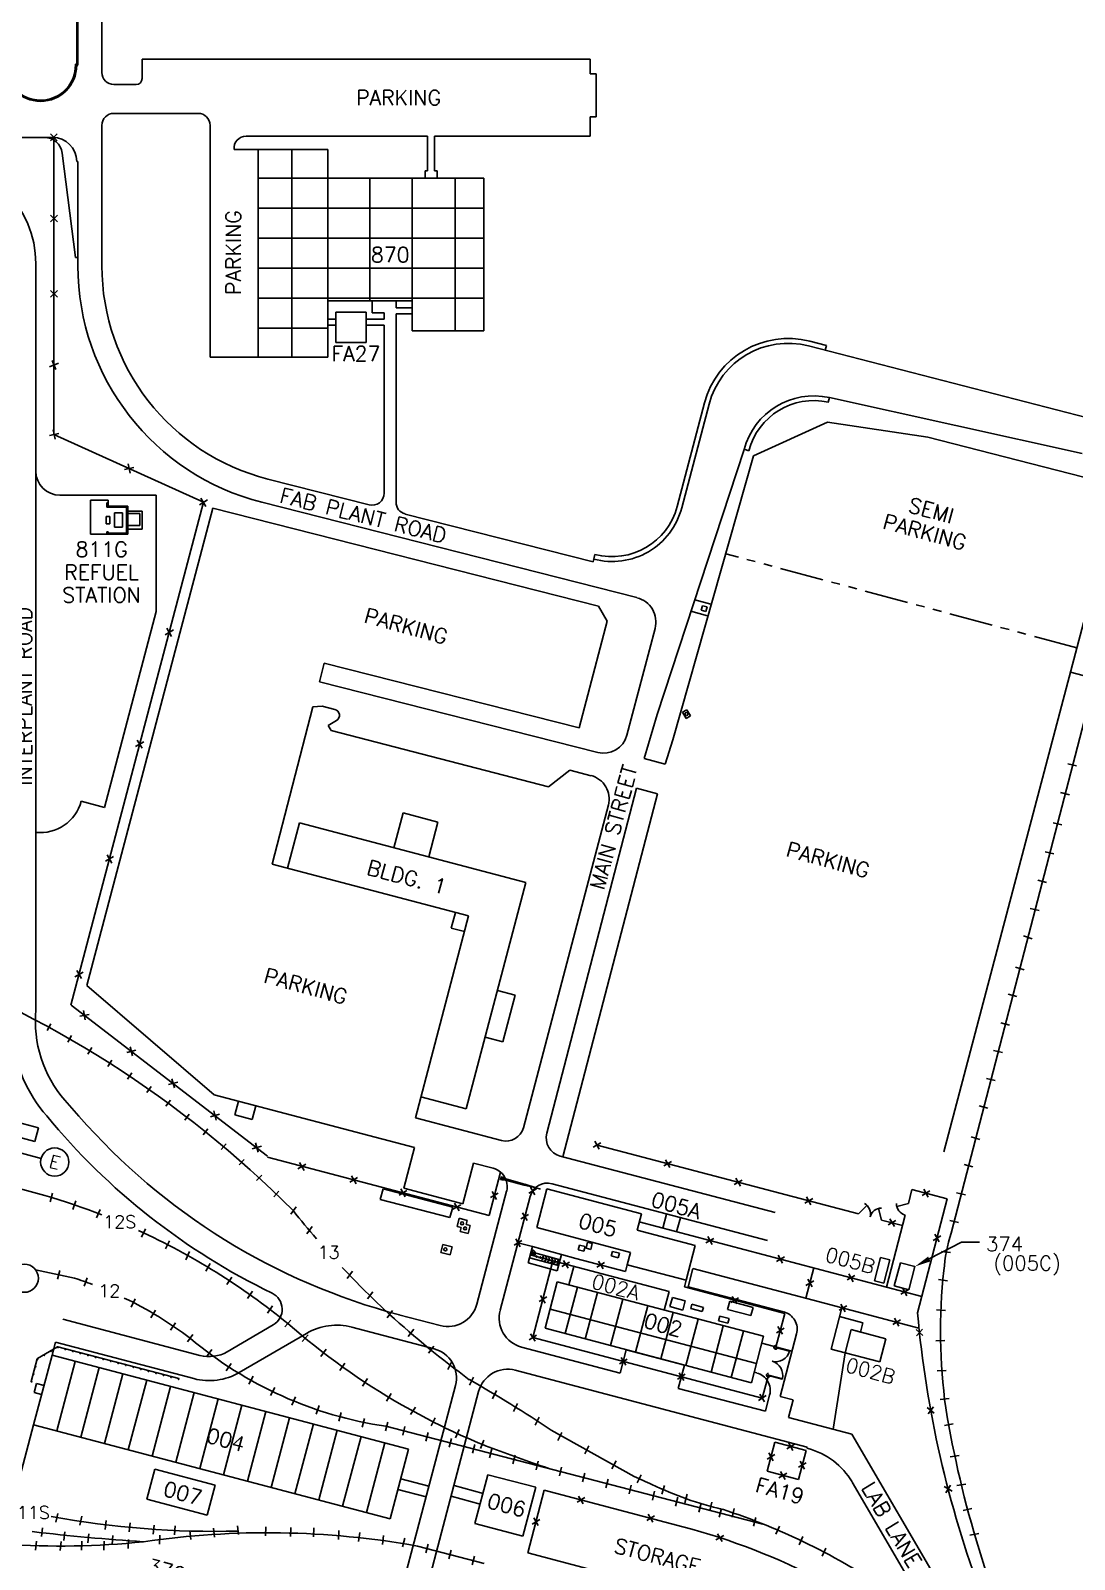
# Model space of a CAD drawing. Extents: x -16413 to 78405, y -232 to 83089.
# Drawn here: x 36236 to 46664, y 36918 to 52197 of the extents above; entities that cross this region are included whole.
import ezdxf
from ezdxf.enums import TextEntityAlignment as Align

# ---------------------------------------------------------------- set-up
doc = ezdxf.new("R2010")
doc.units = 0
doc.header["$LTSCALE"] = 350
doc.header["$MEASUREMENT"] = 0
for name, pattern in [('BACKGROUND$0$DASHED', [0.75, 0.5, -0.25]), ('CV34', [1, 1]), ('HIDDEN', [0.375, 0.25, -0.125]), ('PHANTOM', [2.5, 1.25, -0.25, 0.25, -0.25, 0.25, -0.25])]:
    doc.linetypes.add(name, pattern=pattern)
doc.layers.get('0').update_dxf_attribs({"color": 3, "linetype": 'CONTINUOUS'})
doc.layers.add('BACKGROUND', color=7, linetype='CONTINUOUS')
doc.layers.add('FENCE', color=7, linetype='CONTINUOUS')
doc.styles.add('SIMPLEX', font='SIMPLEX')

# ---------------------------------------------------------------- blocks, each defined once
blk = doc.blocks.new('RR', base_point=(-429.5, 670.3))
blk.add_line((-429.5, 674.1), (-429.5, 666.6))

msp = doc.modelspace()

# ---------------------------------------------------------------- linework, layer by layer
at = {"layer": 'BACKGROUND'}
for p, q in [((36948, 55870), (36948, 51778)), ((36696, 54586), (36696, 51862)), ((36708, 54598), (36708, 51850)), ((36684, 51862), (36696, 51862)), ((36696, 51850), (36708, 51850)), ((37350, 51718), (37350, 51910)), ((37350, 51910), (41826, 51910)), ((41826, 51766), (41826, 51910)), ((37068, 51658), (37290, 51658)), ((41886, 51766), (41826, 51766)), ((41886, 51766), (41886, 51334)), ((37068, 51370), (37908, 51370)), ((36948, 51250), (36948, 49846)), ((38028, 48934), (38028, 51250)), ((41886, 51334), (41826, 51334)), ((41826, 51142), (41826, 51334)), ((36502, 51096), (36434, 51164)), ((36434, 51096), (36502, 51164)), ((36468, 51130), (36456, 51130)), ((38388, 51142), (40200, 51142)), ((40200, 50794), (40200, 51142)), ((40272, 50794), (40272, 51142)), ((40272, 51142), (41826, 51142)), ((36684, 49930), (36551, 50972)), ((36696, 50890), (36708, 50890)), ((36708, 50890), (36708, 49846)), ((38269, 51010), (39206, 51010)), ((38508, 51010), (38508, 48934)), ((38846, 48934), (38846, 51010)), ((39206, 48934), (39206, 51010)), ((40176, 50794), (40200, 50794)), ((40176, 50794), (40176, 50722)), ((40272, 50794), (40296, 50794)), ((40296, 50794), (40296, 50722)), ((48204, 50861), (45432, 40180)), ((38508, 50722), (40764, 50722)), ((39626, 49497), (39626, 50722)), ((40046, 49196), (40046, 50722)), ((40478, 49197), (40478, 50722)), ((40764, 49196), (40764, 50722)), ((36504, 50286), (36436, 50354)), ((36436, 50286), (36504, 50354)), ((36288, 49870), (36288, 42411)), ((36684, 49930), (36708, 49930)), ((36436, 49532), (36504, 49600)), ((36504, 49532), (36436, 49600)), ((39204, 49496), (40046, 49496)), ((39588, 49382), (39286, 49382)), ((39286, 49080), (39286, 49382)), ((39588, 49080), (39588, 49382)), ((39647, 49496), (39647, 49376)), ((39647, 49376), (39767, 49376)), ((39767, 49376), (39767, 49312)), ((39887, 49427), (39887, 49496)), ((39887, 49427), (40046, 49427)), ((39887, 49367), (39887, 47483)), ((39887, 49367), (40046, 49367)), ((39286, 49312), (39204, 49312)), ((39286, 49252), (39204, 49252)), ((39767, 49312), (39588, 49312)), ((39767, 49252), (39588, 49252)), ((39767, 49252), (39767, 47574)), ((39286, 49080), (39588, 49080)), ((40046, 49196), (40764, 49196)), ((44007, 49046), (46793, 48327)), ((44019, 49093), (44186, 49050)), ((44174, 49003), (44186, 49050)), ((36488, 48810), (36452, 48899)), ((38508, 48934), (38028, 48934)), ((36426, 48837), (36515, 48873)), ((42695, 47440), (42968, 48476)), ((42741, 47428), (43014, 48464)), ((44216, 48530), (44205, 48483)), ((46741, 47971), (44216, 48530)), ((43459, 47947), (44196, 48284)), ((44196, 48284), (45199, 48135)), ((36425, 48151), (36519, 48171)), ((36481, 48114), (36462, 48208)), ((45199, 48135), (47112, 47641)), ((42495, 45362), (43364, 48011, -6)), ((43410, 47998, -6), (43365, 48013, -6)), ((37173, 47812), (37268, 47831)), ((37230, 47775), (37211, 47869)), ((43459, 47947), (42653, 45110)), ((38605, 47715), (39617, 47458)), ((36528, 47554), (37489, 47554)), ((37489, 47554), (37489, 46391)), ((37987, 47442), (37938, 47524)), ((45359, 40991), (47112, 47641)), ((38056, 47426), (36799, 42653)), ((37009, 47503), (36835, 47503)), ((36835, 47503), (36835, 47164)), ((37009, 47479), (36997, 47479)), ((36997, 47479), (36997, 47434)), ((37195, 47434), (36997, 47434)), ((37009, 47503), (37009, 47446)), ((37207, 47446), (37009, 47446)), ((37153, 47377), (37075, 47377)), ((37075, 47377), (37075, 47233)), ((37153, 47377), (37153, 47233)), ((37195, 47434), (37195, 47176)), ((37207, 47446), (37207, 47164)), ((37351, 47395), (37207, 47395)), ((37327, 47371), (37207, 47371)), ((37327, 47371), (37327, 47251)), ((37351, 47395), (37351, 47215)), ((37922, 47459), (38004, 47507)), ((38056, 47426), (41908, 46446)), ((38546, 47483), (42293, 46530)), ((39977, 47366), (41855, 46889)), ((36991, 47341), (36991, 47269)), ((37027, 47341), (36991, 47341)), ((37027, 47269), (36991, 47269)), ((37027, 47341), (37027, 47269)), ((37153, 47233), (37075, 47233)), ((37327, 47251), (37207, 47251)), ((37351, 47215), (37207, 47215)), ((37207, 47164), (36835, 47164)), ((37009, 47188), (36997, 47188)), ((36997, 47188), (36997, 47164)), ((37009, 47188), (37009, 47176)), ((37195, 47176), (37009, 47176)), ((41855, 46889), (41874, 46962)), ((43033, 46465), (42871, 46508)), ((42948, 46450), (42935, 46404)), ((42948, 46450), (42994, 46438)), ((41997, 46296), (41715, 45228)), ((41908, 46446), (41997, 46296)), ((42999, 46350), (42833, 46394)), ((42935, 46404), (42982, 46392)), ((42994, 46438), (42982, 46392)), ((37579, 46159), (37662, 46207)), ((37645, 46142), (37597, 46224)), ((42474, 46222), (42192, 45155)), ((39168, 45876), (39121, 45690)), ((39168, 45876), (41715, 45228)), ((39126, 45688), (39121, 45690)), ((39121, 45690), (41901, 44983)), ((50690, 44713), (46623, 45785)), ((38649, 43867), (39056, 45440)), ((39056, 45440), (39149, 45444)), ((39276, 45412), (39149, 45444)), ((42791, 45410), (42749, 45386)), ((42749, 45386), (42786, 45324)), ((42791, 45410), (42827, 45348)), ((39208, 45253), (39292, 45302)), ((39208, 45253), (39239, 45201)), ((42495, 45362), (42367, 44924)), ((42827, 45348), (42786, 45324)), ((37285, 45042), (37367, 45090)), ((37350, 45025), (37302, 45107)), ((39239, 45201), (41411, 44640)), ((42575, 44865), (42653, 45110)), ((42367, 44924), (42575, 44865)), ((41622, 44806), (41411, 44640, -6)), ((41622, 44806), (41836, 44751)), ((46598, 44869), (46686, 44849)), ((42288, 44627), (41393, 41179)), ((42288, 44627), (42497, 44568)), ((41554, 40942), (42497, 44568)), ((46526, 44584), (46613, 44561)), ((39865, 44031), (39957, 44378)), ((39957, 44378), (40305, 44287)), ((42008, 44458), (41159, 41233)), ((38921, 44280), (38802, 43827)), ((41184, 43683), (38921, 44280)), ((40213, 43939), (40305, 44287)), ((46451, 44281), (46539, 44260)), ((36983, 43896), (37065, 43944)), ((37048, 43878), (37000, 43961)), ((38655, 43866), (38649, 43867)), ((40612, 43350), (38649, 43867)), ((46371, 43990), (46459, 43971)), ((46299, 43708), (46386, 43684)), ((40588, 41421), (41184, 43683)), ((46222, 43423), (46310, 43402)), ((40080, 41331), (40612, 43350)), ((40479, 43385), (40437, 43228)), ((40437, 43228), (40571, 43193)), ((46154, 43150), (46240, 43122)), ((36678, 42740), (36761, 42788)), ((36744, 42723), (36696, 42805)), ((46075, 42837), (46161, 42811)), ((38070, 41563), (36799, 42653)), ((30089, 42574), (36342, 40926)), ((40900, 42604), (41077, 42557)), ((40954, 42091), (41077, 42557)), ((46001, 42566), (46088, 42543)), ((36726, 42348), (36820, 42365)), ((36782, 42310), (36765, 42404)), ((45929, 42281), (46016, 42258)), ((37255, 41950), (37230, 42042)), ((40777, 42138), (40954, 42091)), ((37197, 41983), (37288, 42009)), ((45856, 42006), (45944, 41985)), ((37673, 41630), (37647, 41721)), ((45785, 41724), (45873, 41703)), ((37614, 41663), (37706, 41688)), ((40070, 41036), (38070, 41563)), ((36578, 41508), (36717, 41348, 3)), ((38312, 41499), (38276, 41360)), ((38487, 41453), (38450, 41314)), ((40588, 41421), (40135, 41540)), ((45713, 41450), (45800, 41429)), ((36314, 41233), (35966, 41326)), ((38032, 41342), (38124, 41368)), ((38091, 41309), (38065, 41401)), ((38450, 41314), (38276, 41360)), ((40939, 41105), (40080, 41331)), ((36277, 41094), (35929, 41187)), ((36314, 41233), (36277, 41094)), ((45632, 41141), (45718, 41114)), ((38449, 41021), (38541, 41047)), ((38508, 40988), (38482, 41080)), ((39963, 40629), (40070, 41036)), ((41527, 40950), (43674, 40384)), ((41934, 41082), (41856, 41037)), ((41872, 41099), (41917, 41020)), ((38985, 40867), (38907, 40823)), ((38923, 40884), (38968, 40806)), ((40555, 40473), (40662, 40880)), ((40858, 40828), (40662, 40880)), ((42639, 40896), (42561, 40851)), ((42578, 40913), (42622, 40835)), ((45561, 40866), (45648, 40843)), ((39503, 40734), (39425, 40689)), ((39442, 40751), (39487, 40672)), ((40937, 40743), (40929, 40716)), ((40929, 40716), (40956, 40709)), ((40937, 40743), (40963, 40736)), ((40948, 40733), (40945, 40719)), ((41168, 40657), (40945, 40719)), ((41171, 40670), (40948, 40733)), ((40963, 40736), (40956, 40709)), ((41168, 40657), (41172, 40670)), ((41168, 40657), (41286, 40631)), ((41172, 40670), (41286, 40631)), ((41446, 40673), (43599, 40106)), ((43344, 40710), (43266, 40666)), ((43282, 40727), (43327, 40649)), ((36456, 40579), (36432, 40492)), ((36687, 40502), (36658, 40416)), ((39757, 40622), (39729, 40517)), ((40425, 40334), (39729, 40517)), ((40453, 40438), (39757, 40622)), ((39995, 40604), (39917, 40560)), ((39934, 40621), (39978, 40543)), ((40555, 40473), (39963, 40629)), ((40991, 40598), (40694, 39469)), ((40908, 40579), (40830, 40534)), ((40846, 40595), (40891, 40517)), ((41226, 40545), (40926, 39408)), ((41290, 40623), (41212, 40579)), ((41229, 40640), (41274, 40562)), ((41330, 40619), (41286, 40631)), ((41394, 40621), (41293, 40234)), ((41394, 40621), (42338, 40372)), ((44049, 40525), (43971, 40480)), ((43987, 40541), (44032, 40463)), ((45391, 40523), (45096, 39383)), ((45220, 40601), (45142, 40556)), ((45158, 40617), (45203, 40539)), ((45487, 40583), (45574, 40562)), ((36931, 40414), (36893, 40333)), ((38836, 40369), (38889, 40441)), ((40453, 40438), (40425, 40334)), ((40533, 40463), (40455, 40418)), ((40472, 40479), (40516, 40401)), ((41211, 40365), (41133, 40321)), ((41150, 40382), (41195, 40304)), ((42338, 40372), (42295, 40209)), ((42587, 40368), (42551, 40229)), ((44506, 40372), (44590, 40457)), ((44738, 40310), (44706, 40426)), ((37384, 40221), (37345, 40140)), ((38996, 40173), (39049, 40245)), ((40517, 40328), (40496, 40247)), ((40536, 40236), (40496, 40247)), ((40598, 40307), (40517, 40328)), ((40536, 40236), (40526, 40196)), ((40607, 40174), (40526, 40196)), ((40598, 40307), (40588, 40266)), ((40628, 40256), (40588, 40266)), ((40628, 40256), (40607, 40174)), ((41293, 40234), (42229, 39987)), ((42295, 40209), (42876, 40056)), ((42727, 40332), (42690, 40192)), ((44881, 40305), (44803, 40261)), ((44820, 40322), (44865, 40244)), ((45419, 40307), (45507, 40286)), ((37623, 40103), (37584, 40022)), ((40355, 40067), (40334, 39986)), ((40448, 40043), (40355, 40067)), ((40448, 40043), (40427, 39961)), ((41143, 40104), (41065, 40060)), ((41082, 40121), (41126, 40043)), ((41104, 40082), (41249, 40044)), ((41205, 39881), (41249, 40044)), ((41539, 39966), (41249, 40044)), ((41718, 40060), (41706, 40013)), ((41718, 40060), (41776, 40044)), ((41776, 40044), (41764, 39998)), ((41800, 40088), (41785, 40030)), ((41800, 40088), (41846, 40075)), ((41846, 40075), (41831, 40017)), ((42876, 40056), (42784, 39708)), ((43061, 40127), (42983, 40082)), ((43000, 40144), (43044, 40066)), ((45214, 39921), (45536, 40089)), ((45329, 40152), (45252, 40107)), ((45268, 40168), (45313, 40091)), ((45715, 40089), (45536, 40089)), ((37824, 39995), (37786, 39914)), ((40427, 39961), (40334, 39986)), ((41495, 39804), (41205, 39881)), ((41509, 39856), (41219, 39934)), ((41227, 39961), (42614, 39596)), ((41525, 39914), (41235, 39992)), ((41239, 39964), (41242, 39975)), ((41273, 39954), (41239, 39964)), ((41242, 39975), (41277, 39966)), ((41277, 39966), (41273, 39954)), ((41311, 39939), (41310, 39936)), ((41332, 39934), (41356, 39927)), ((41333, 39935), (41356, 39929)), ((41358, 39927), (41339, 39908)), ((41339, 39908), (41341, 39907)), ((41360, 39926), (41341, 39907)), ((41353, 39954), (41352, 39954)), ((41359, 39928), (41352, 39954)), ((41360, 39928), (41353, 39954)), ((41356, 39927), (41356, 39929)), ((41361, 39928), (41387, 39921)), ((41361, 39926), (41387, 39919)), ((41387, 39919), (41387, 39921)), ((41392, 39919), (41416, 39913)), ((41392, 39918), (41416, 39911)), ((41418, 39911), (41399, 39892)), ((41399, 39892), (41401, 39891)), ((41419, 39910), (41401, 39891)), ((41413, 39938), (41412, 39938)), ((41419, 39912), (41412, 39938)), ((41420, 39912), (41413, 39938)), ((41416, 39911), (41416, 39913)), ((41421, 39912), (41447, 39905)), ((41421, 39910), (41447, 39903)), ((41447, 39903), (41447, 39905)), ((41452, 39903), (41476, 39897)), ((41452, 39901), (41476, 39895)), ((41478, 39895), (41459, 39876)), ((41479, 39893), (41460, 39875)), ((41478, 39896), (41472, 39922)), ((41473, 39922), (41472, 39922)), ((41480, 39896), (41473, 39922)), ((41476, 39895), (41476, 39897)), ((41481, 39895), (41507, 39889)), ((41481, 39894), (41506, 39887)), ((41495, 39804), (41539, 39966)), ((41506, 39887), (41507, 39889)), ((41621, 39890), (41543, 39845)), ((41560, 39907), (41605, 39829)), ((41706, 40013), (41764, 39998)), ((41785, 40030), (41831, 40017)), ((42049, 39997), (42037, 39951)), ((42037, 39951), (42107, 39932)), ((42049, 39997), (42119, 39979)), ((42119, 39979), (42107, 39932)), ((42229, 39987), (42196, 39863)), ((43766, 39941), (43688, 39897)), ((43704, 39958), (43749, 39880)), ((44728, 39936), (44667, 39704)), ((44728, 39936), (44821, 39912)), ((44821, 39912), (44760, 39680)), ((44926, 39884), (44864, 39652)), ((44926, 39884), (45071, 39846)), ((45336, 39997), (45425, 39986)), ((36673, 39730), (36286, 39811)), ((36528, 39806), (36504, 39719)), ((36771, 39648), (36801, 39733)), ((38029, 39876), (37985, 39798)), ((38247, 39739), (38197, 39665)), ((39397, 39726), (39451, 39799)), ((41459, 39876), (41460, 39875)), ((41662, 39847), (41613, 39661)), ((42196, 39863), (42784, 39708)), ((42852, 39826), (42804, 39644)), ((44055, 39509), (42852, 39826)), ((44061, 39831), (43982, 39528)), ((44471, 39756), (44393, 39711)), ((44409, 39772), (44454, 39694)), ((45071, 39846), (45010, 39614)), ((38452, 39599), (38402, 39525)), ((39600, 39521), (39654, 39593)), ((41497, 39692), (41375, 39228)), ((41497, 39692), (43559, 39148)), ((41698, 39639), (41576, 39175)), ((41899, 39586), (41777, 39121)), ((42614, 39596), (42565, 39410)), ((43759, 39392), (42804, 39644)), ((44060, 39702), (43982, 39657)), ((43999, 39719), (44044, 39641)), ((44667, 39704), (44760, 39680)), ((44864, 39652), (45010, 39614)), ((45006, 39615), (44928, 39570)), ((44945, 39631), (44990, 39553)), ((45306, 39715), (45395, 39704)), ((37280, 39523), (37242, 39441)), ((38652, 39452), (38602, 39378)), ((42151, 39519), (42028, 39055)), ((42402, 39453), (42280, 38989)), ((42648, 39537), (42623, 39445)), ((42623, 39445), (42751, 39411)), ((42648, 39537), (42775, 39504)), ((42775, 39504), (42751, 39411)), ((42840, 39468), (42830, 39427)), ((42830, 39427), (42946, 39397)), ((42840, 39468), (42957, 39437)), ((42957, 39437), (42946, 39397)), ((43221, 39498), (43199, 39417)), ((43221, 39498), (43453, 39437)), ((43453, 39437), (43431, 39356)), ((44341, 39434), (44232, 39021)), ((44391, 39453), (44313, 39408)), ((44330, 39470), (44374, 39392)), ((36557, 39318), (37927, 38957)), ((37484, 39409), (37438, 39332)), ((37684, 39282), (37633, 39208)), ((38834, 39311), (38775, 39243)), ((39798, 39333), (39852, 39405)), ((39914, 39364), (40327, 39255)), ((41425, 39418), (43487, 38875)), ((42654, 39387), (42531, 38923)), ((42905, 39321), (42783, 38856)), ((43120, 39351), (43108, 39304)), ((43108, 39304), (43200, 39280)), ((43120, 39351), (43213, 39326)), ((43199, 39417), (43431, 39356)), ((43213, 39326), (43200, 39280)), ((44318, 39345), (44550, 39284)), ((44550, 39284), (44526, 39191)), ((44927, 39312), (44848, 39267)), ((44865, 39329), (44910, 39251)), ((45287, 39413), (45376, 39407)), ((37858, 39165), (37804, 39093)), ((38200, 38994), (38660, 39262)), ((38321, 38787), (38991, 39177)), ((39008, 39163), (38948, 39095)), ((39446, 39239), (40266, 39023)), ((40009, 39147), (40063, 39219)), ((41375, 39228), (43436, 38684)), ((43156, 39254), (43034, 38790)), ((43358, 39201), (43235, 38737)), ((43559, 39148), (43436, 38684)), ((43888, 39172), (43723, 38547)), ((44433, 39216), (44372, 38984)), ((44433, 39216), (44372, 38984)), ((44433, 39216), (44781, 39124)), ((44433, 39216), (44526, 39191)), ((44781, 39124), (44720, 38892)), ((45082, 39217), (45149, 39156)), ((45146, 39220), (45086, 39153)), ((36304, 38925), (36506, 39043)), ((36484, 39089), (36450, 38960)), ((36484, 39089), (37866, 38725)), ((36507, 39044), (37716, 38725)), ((37993, 38943), (38046, 39016)), ((39187, 39020), (39134, 38947)), ((40210, 38978), (40264, 39051)), ((41140, 39041), (42126, 38781)), ((42187, 39013), (42126, 38781)), ((42187, 39013), (42767, 38861)), ((43540, 39079), (43842, 38999)), ((44232, 39021), (44372, 38984)), ((44252, 38221), (44372, 38984)), ((44372, 38984), (44720, 38892)), ((45280, 39103), (45370, 39107)), ((36302, 38922), (36242, 38696)), ((36266, 38263), (36450, 38960)), ((36450, 38960), (40012, 38021)), ((36499, 38202), (36682, 38898)), ((36736, 38140), (36920, 38836)), ((38188, 38803), (38241, 38876)), ((39326, 38805), (39375, 38880)), ((40444, 38898), (40404, 38818)), ((41078, 38809), (43993, 38041)), ((42767, 38861), (42706, 38628)), ((36295, 38678), (36271, 38585)), ((36370, 38658), (36295, 38678)), ((36974, 38077), (37158, 38773)), ((37212, 38014), (37396, 38710)), ((38417, 38671), (38459, 38750)), ((39551, 38650), (39601, 38725)), ((40480, 38657), (39700, 35697)), ((40660, 38740), (40620, 38659)), ((43464, 38789), (43491, 38782)), ((45293, 38803), (45383, 38808)), ((36346, 38565), (36271, 38585)), ((37450, 37951), (37633, 38648)), ((37688, 37889), (37871, 38585)), ((37926, 37826), (38109, 38522)), ((38633, 38556), (38675, 38635)), ((38846, 38461), (38882, 38543)), ((40712, 38596), (39519, 34070)), ((39790, 38500), (39839, 38575)), ((40891, 38605), (40851, 38524)), ((42706, 38628), (43576, 38399)), ((43619, 38562), (43576, 38399)), ((43723, 38547), (43854, 38512)), ((43854, 38512), (43808, 38338)), ((45324, 38515), (45413, 38528)), ((38164, 37763), (38347, 38460)), ((38402, 37701), (38585, 38397)), ((39119, 38455), (39088, 38370)), ((39339, 38388), (39316, 38301)), ((39947, 38460), (40238, 38302)), ((40031, 38366), (40080, 38441)), ((41099, 38478), (41059, 38397)), ((45192, 38436), (45264, 38381)), ((45255, 38444), (45201, 38373)), ((36266, 38263), (36006, 37274)), ((36266, 38263), (39829, 37325)), ((38639, 37638), (38823, 38334)), ((38877, 37575), (39061, 38272)), ((39115, 37513), (39299, 38209)), ((39571, 38328), (39548, 38241)), ((39805, 38291), (39782, 38204)), ((42462, 37555), (39786, 38249)), ((39976, 38247), (39953, 38160)), ((40277, 38333), (40238, 38252)), ((40480, 38135), (40517, 38217)), ((41316, 38340), (41275, 38259)), ((41437, 38210), (42267, 37748)), ((43808, 38338), (44441, 38171)), ((45365, 38256), (45453, 38275)), ((39353, 37450), (39537, 38146)), ((39591, 37387), (39774, 38084)), ((40208, 38186), (40185, 38099)), ((40440, 38126), (40418, 38039)), ((40673, 38066), (40650, 37979)), ((40763, 38111), (40729, 38028)), ((41542, 38187), (41502, 38106)), ((41813, 38054), (41773, 37973)), ((43867, 38069), (43789, 38024)), ((43806, 38086), (43850, 38008)), ((45556, 36258), (44441, 38171)), ((39829, 37325), (40012, 38021)), ((40843, 38022), (40821, 37934)), ((41076, 37961), (41053, 37874)), ((41308, 37901), (41286, 37814)), ((42084, 37904), (42044, 37823)), ((43672, 37966), (43593, 37921)), ((43610, 37983), (43655, 37905)), ((43924, 37900), (43968, 37822)), ((43993, 38041), (43990, 38030)), ((43990, 38030), (44004, 38026)), ((45424, 37943), (45513, 37956)), ((37476, 37821), (37396, 37519)), ((37476, 37821), (38079, 37662)), ((40803, 37765), (40675, 37278)), ((40803, 37765), (41283, 37639)), ((41540, 37841), (41518, 37754)), ((41773, 37780), (41750, 37693)), ((42334, 37763), (42294, 37683)), ((43790, 37780), (43712, 37735)), ((43729, 37797), (43773, 37718)), ((43985, 37884), (43907, 37839)), ((37999, 37360), (38079, 37662)), ((39906, 37618), (40187, 37544)), ((39934, 37725), (40215, 37651)), ((40467, 37656), (40756, 37577)), ((41283, 37639), (41154, 37151)), ((42005, 37720), (41982, 37633)), ((42237, 37660), (42215, 37573)), ((42470, 37600), (42447, 37512)), ((42569, 37656), (42543, 37570)), ((45060, 36633), (44442, 37692)), ((45364, 37647), (45441, 37600)), ((45426, 37662), (45380, 37585)), ((45489, 37658), (45578, 37671)), ((37396, 37519), (37999, 37360)), ((40438, 37549), (40727, 37470)), ((41773, 37536), (41695, 37491)), ((41711, 37552), (41756, 37475)), ((42462, 37555), (43551, 37272)), ((42702, 37539), (42679, 37452)), ((42795, 37570), (42773, 37483)), ((42934, 37479), (42912, 37392)), ((43043, 37492), (43020, 37405)), ((36508, 37378), (36488, 37290)), ((36747, 37350), (36728, 37262)), ((36991, 37308), (36982, 37218)), ((37230, 37284), (37221, 37195)), ((41323, 37317), (41246, 37272)), ((41262, 37334), (41307, 37256)), ((42469, 37353), (42391, 37307)), ((42407, 37369), (42453, 37291)), ((43138, 37426), (43115, 37339)), ((43265, 37427), (43243, 37340)), ((43481, 37337), (43459, 37250)), ((45552, 37408), (45640, 37427)), ((36356, 37235), (36343, 37146)), ((36577, 37195), (36569, 37106)), ((36816, 37174), (36808, 37085)), ((37058, 37157), (37050, 37067)), ((37469, 37261), (37460, 37171)), ((37528, 37162), (37523, 37072)), ((37679, 37253), (37673, 37163)), ((37825, 37207), (37835, 37118)), ((38064, 37231), (38073, 37142)), ((38303, 37255), (38312, 37166)), ((38586, 37243), (38582, 37154)), ((38835, 37239), (38832, 37149)), ((39066, 37235), (39062, 37145)), ((39315, 37208), (39312, 37118)), ((39524, 37186), (39513, 37096)), ((39762, 37157), (39751, 37068)), ((39973, 37132), (39951, 37044)), ((40675, 37278), (41154, 37151)), ((43161, 37159), (43083, 37113)), ((43099, 37175), (43145, 37097)), ((43719, 37252), (43680, 37170)), ((43951, 37147), (43913, 37065)), ((45620, 37160), (45708, 37179)), ((36296, 37100), (36285, 37011)), ((36540, 37097), (36530, 37008)), ((36747, 37100), (36744, 37010)), ((36972, 37100), (36969, 37010)), ((37213, 37116), (37210, 37026)), ((40767, 36879), (40100, 37052)), ((40206, 37071), (40183, 36984)), ((40438, 37011), (40415, 36924)), ((44181, 37032), (44142, 36951)), ((40670, 36951), (40648, 36864))]:
    msp.add_line(p, q, dxfattribs=at)
at = {"layer": 'BACKGROUND', "linetype": 'CV34'}
for p, q in [((36468, 51130), (30005, 51130)), ((36468, 48160), (36468, 51130)), ((37963, 47483), (36468, 48160)), ((36639, 42459), (37963, 47483)), ((36973, 44434), (37489, 46391)), ((36973, 44434), (36741, 44495)), ((36642, 42458), (38604, 40950)), ((41895, 41060), (44506, 40372)), ((40816, 40355), (38601, 40939)), ((40816, 40355), (40930, 40790)), ((45041, 40615), (45005, 40476)), ((45391, 40523), (45041, 40615)), ((44974, 40360), (44785, 39640)), ((45005, 40476), (44889, 40444)), ((42317, 40291), (45139, 39547)), ((44738, 40310), (44947, 40255)), ((44055, 39509), (45111, 39231)), ((43671, 38089), (43594, 37799)), ((43671, 38089), (43984, 38006)), ((43984, 38006), (43908, 37716)), ((43594, 37799), (43908, 37716)), ((41368, 37610), (41203, 36983)), ((42753, 37245), (41368, 37610)), ((41203, 36983), (44026, 36239))]:
    msp.add_line(p, q, dxfattribs=at)
at = {"layer": 'BACKGROUND', "linetype": 'Continuous'}
for p, q in [((38508, 50422), (40764, 50422)), ((38508, 50122), (40764, 50122)), ((38508, 49822), (40764, 49822)), ((38508, 49522), (40764, 49522)), ((38508, 49222), (39204, 49222)), ((38508, 48934), (39206, 48934)), ((41291, 39952), (41288, 39940)), ((41288, 39940), (41291, 39939)), ((41291, 39952), (41294, 39951)), ((41291, 39946), (41328, 39937)), ((41292, 39944), (41291, 39939)), ((41291, 39944), (41327, 39935)), ((41294, 39951), (41293, 39946)), ((41310, 39936), (41323, 39933)), ((41323, 39933), (41324, 39936)), ((41326, 39935), (41325, 39930)), ((41328, 39929), (41325, 39930)), ((41328, 39942), (41326, 39937)), ((41331, 39941), (41328, 39942)), ((41331, 39941), (41328, 39929)), ((41328, 39929), (41331, 39941)), ((41328, 39929), (41331, 39929)), ((41331, 39941), (41334, 39940)), ((41331, 39929), (41334, 39940)), ((41366, 39899), (41366, 39897)), ((41379, 39948), (41380, 39950)), ((41388, 39913), (41391, 39925)), ((41388, 39916), (41390, 39923)), ((41388, 39913), (41391, 39913)), ((41391, 39925), (41394, 39924)), ((41391, 39913), (41394, 39924)), ((41426, 39883), (41426, 39881)), ((41439, 39932), (41440, 39933)), ((41448, 39897), (41451, 39909)), ((41448, 39900), (41450, 39907)), ((41448, 39897), (41451, 39897)), ((41451, 39909), (41454, 39908)), ((41451, 39897), (41454, 39908)), ((41499, 39916), (41500, 39917)), ((41486, 39867), (41486, 39865))]:
    msp.add_line(p, q, dxfattribs=at)
at = {"layer": 'BACKGROUND', "linetype": 'PHANTOM'}
msp.add_line((46687, 46029), (43181, 46969), dxfattribs=at)
at = {"layer": 'BACKGROUND', "linetype": 'BACKGROUND$0$DASHED'}
msp.add_line((41242, 39975), (41251, 40010), dxfattribs=at)
at = {"layer": 'BACKGROUND'}
for centre, radius in [((42788, 45367), 15), ((36477, 40890), 141), ((40547, 40277), 15), ((40577, 40226), 15), ((40379, 40017), 15), ((41288, 39946), 1.5), ((41360, 39927), 1.5), ((41420, 39911), 1.5), ((41480, 39895), 1.5), ((36172, 39729), 141), ((36373, 38960), 4.5), ((36441, 39000), 4.5), ((36508, 39039), 4.5), ((36584, 39019), 4.5), ((36659, 38999), 4.5), ((36734, 38979), 4.5), ((36810, 38959), 4.5), ((36286, 38846), 4.5), ((36306, 38921), 4.5), ((36885, 38939), 4.5), ((36961, 38920), 4.5), ((37036, 38900), 4.5), ((37111, 38880), 4.5), ((37187, 38860), 4.5), ((37262, 38840), 4.5), ((37338, 38820), 4.5), ((36246, 38695), 4.5), ((36266, 38770), 4.5), ((37413, 38800), 4.5), ((37489, 38780), 4.5), ((37564, 38761), 4.5), ((37639, 38741), 4.5), ((37715, 38721), 4.5)]:
    msp.add_circle(centre, radius, dxfattribs=at)
at = {"layer": 'BACKGROUND', "linetype": 'Continuous'}
for centre in [(41291, 39945), (41328, 39936)]:
    msp.add_circle(centre, 1, dxfattribs=at)
at = {"layer": 'BACKGROUND'}
for centre, radius, start, end in [((36336, 51850), 360, 180, 0), ((36336, 51850), 348, 180, 1.9761), ((37068, 51778), 120, 180, 270), ((37290, 51718), 60, 270, 0), ((37068, 51250), 120, 90, 180), ((37908, 51250), 120, 0, 90), ((36372, 50950), 180, 7.2928, 90), ((36456, 50890), 240, 0, 90), ((38388, 51022), 120, 90, 185.7392), ((35268, 49870), 1020, 0, 90), ((39146, 49846), 2438, 180, 255.735), ((39146, 49846), 2198, 180, 255.735), ((43803, 48256), 864, 75.5149, 165.2417), ((43803, 48256), 816, 75.5149, 165.2417), ((44060, 47827), 720, 77.5149, 165.2423), ((44060, 47827), 672, 77.5149, 165.2423), ((36528, 47794), 240, 180, 270), ((39647, 47574), 120, 255.7351, 0), ((40007, 47483), 120, 180, 255.7351), ((42045, 47611), 720, 255.218, 345.2372), ((42045, 47612), 672, 255.2417, 345.2417), ((42232, 46287), 250, 345.2375, 75.7306), ((39261, 45354), 60, 300.4665, 75.7323), ((41960, 45215), 240, 255.7304, 345.3944), ((41776, 44519), 240, 345.2373, 75.7305), ((36335, 44602), 420, 263.563, 345.237), ((31276, 32849), 10704, 44.8996, 70.1), ((37483, 42296), 1200, 174.5112, 221.0705), ((37483, 42296), 1440, 185.9099, 221.0705), ((41557, 45593), 6680, 219.4263, 244.1794), ((41562, 45587), 6437, 221.1847, 255.2372), ((40985, 41279), 180, 255.2375, 345.2373), ((41575, 41131), 188, 165.237, 255.2368), ((40810, 40646), 188, 24.2235, 75.2372), ((34439, 33940), 6894, 68.6497, 78.6942), ((40810, 40646), 188, 345.2372, 18.9409), ((41400, 40499), 180, 75.2376, 165.2374), ((46162, 46223), 9338, 218.5399, 220.7816), ((44506, 40372), 120, 345.2372, 59.8241), ((44738, 40310), 120, 90.6504, 165.2372), ((45005, 40476), 120, 180.6504, 255.2372), ((34439, 33940), 6894, 50.7138, 65.3415), ((47018, 39679), 1663, 162.4782, 175.6245), ((35495, 36043), 3870, 69.4543, 72.2702), ((46162, 46223), 9338, 223.1541, 227.243), ((50926, 39197), 5600, 173.7591, 187.8504), ((38569, 39417), 180, 300.2372, 64.1244), ((35495, 36043), 3870, 52.8466, 64.3217), ((40404, 39545), 300, 255.2372, 345.2372), ((43489, 44619), 7105, 228.7481, 240.0954), ((46566, 46795), 10033, 227.7675, 233.6463), ((41216, 39331), 300, 165.2372, 255.2372), ((43714, 39218), 180, 345.2372, 75.2372), ((55836, 40338), 10782, 185.0806, 200.5626), ((40350, 42115), 3907, 229.8772, 261.7007), ((39294, 38659), 600, 75.2372, 120.2372), ((38019, 39305), 360, 255.2373, 300.2372), ((40190, 38733), 300, 345.2372, 75.2372), ((41002, 38519), 300, 75.2372, 165.2372), ((38019, 39305), 600, 255.2373, 300.2372), ((34011, 27096), 13367, 56.2482, 60.3693), ((43445, 38607), 180, 345.2372, 75.2372), ((55783, 40132), 10542, 189.2762, 205.077), ((43400, 44496), 6954, 242.961, 248.1881), ((46803, 53870), 16924, 249.283, 251.4046), ((43820, 37330), 720, 30.2372, 75.2372), ((49988, 54615), 18550, 245.402, 246.0005), ((43942, 40784), 3458, 244.3048, 256.7136), ((38068, 46112), 8913, 259.4904, 271.5426), ((41101, 31152), 6593, 55.7382, 71.9093), ((38803, 59060), 22012, 263.3451, 266.2524), ((38601, 28647), 8538, 79.8884, 98.3306), ((36522, 45452), 8400, 266.2561, 275.7591)]:
    msp.add_arc(centre, radius, start, end, dxfattribs=at)
at = {"layer": 'BACKGROUND', "linetype": 'BACKGROUND$0$DASHED'}
msp.add_arc((41242, 39975), 36, 345.0275, 75.0275, dxfattribs=at)
at = {"layer": 'BACKGROUND', "linetype": 'Continuous'}
for centre, radius in [((41360, 39927), 30.5), ((41360, 39927), 28.8), ((41420, 39911), 30.5), ((41420, 39911), 28.8), ((41480, 39895), 30.5), ((41480, 39895), 28.8)]:
    msp.add_arc(centre, radius, 282.4922, 47.5628, dxfattribs=at)
at = {"layer": 'BACKGROUND', "linetype": 'CV34'}
msp.add_arc((41053, 30797), 6668, 62.3503, 75.2372, dxfattribs=at)
at = {"layer": 'BACKGROUND'}
msp.add_solid([(45227, 39897), (45202, 39945), (45071, 39846)], dxfattribs=at)
at = {"layer": 'FENCE', "ltscale": 0.125}
for p, q in [((41453, 39901), (41252, 39135)), ((41453, 39901), (41453, 39901)), ((41682, 39927), (41539, 39965)), ((42179, 39796), (41682, 39927)), ((42197, 39863), (42179, 39796)), ((42785, 39708), (42767, 39641)), ((42767, 39641), (43770, 39376)), ((43770, 39376), (43680, 39038)), ((41252, 39135), (43545, 38531)), ((43545, 38531), (43606, 38759))]:
    msp.add_line(p, q, dxfattribs=at)
at = {"layer": 'FENCE'}
for p, q in [((41969, 39885), (41893, 39838)), ((41908, 39900), (41955, 39823)), ((41392, 39542), (41315, 39495)), ((41330, 39557), (41377, 39480)), ((43307, 39532), (43231, 39485)), ((43246, 39547), (43293, 39471)), ((41291, 39159), (41215, 39112)), ((41229, 39174), (41277, 39098)), ((43764, 39231), (43687, 39184)), ((43702, 39246), (43749, 39169)), ((43818, 38999), (43679, 39036)), ((43680, 39039), (43819, 39003)), ((43819, 39003), (43818, 38999)), ((42196, 38921), (42119, 38874)), ((42134, 38936), (42181, 38859)), ((42776, 38769), (42699, 38721)), ((42714, 38783), (42761, 38707)), ((43606, 38757), (43745, 38720)), ((43746, 38724), (43607, 38761)), ((43745, 38720), (43746, 38724)), ((43584, 38555), (43507, 38508)), ((43522, 38570), (43569, 38493))]:
    msp.add_line(p, q, dxfattribs=at)
at = {"layer": 'FENCE', "linetype": 'HIDDEN'}
for centre in [(43680, 39038), (43606, 38759)]:
    msp.add_circle(centre, 18, dxfattribs=at)
at = {"layer": 'FENCE'}
for centre in [(43680, 39038), (43606, 38759)]:
    msp.add_circle(centre, 2, dxfattribs=at)
for centre, start, end in [((43680, 39038), 255.2314, 344.4457), ((43606, 38759), 346.0193, 75.2335)]:
    msp.add_arc(centre, 144, start, end, dxfattribs=at)

# ---------------------------------------------------------------- block references
at = {"layer": 'BACKGROUND', "zscale": 10}
for p, xscale, yscale, rotation in [((36420, 42236), 10.00000000000056, 10.00000000000056, 331.279846999624), ((36625, 42121), 10.00000000000047, 10.00000000000047, 330.0198274002522), ((36828, 42001), 9.999999999999263, 9.999999999999263, 328.7598078009232), ((37028, 41877), 9.999999999996914, 9.999999999996914, 327.4997882015902), ((37225, 41748), 10.00000000000013, 10.00000000000013, 326.2397686022786), ((37419, 41615), 10.00000000000075, 10.00000000000075, 324.9797490029098), ((37610, 41478), 9.999999999999769, 9.999999999999769, 323.7197294035682), ((37798, 41337), 10.00000000000019, 10.00000000000019, 322.459709804234), ((37983, 41191), 10.00000000000062, 10.00000000000062, 321.1996902049048), ((38165, 41042), 10.00000000000091, 10.00000000000091, 319.9396706055642), ((38344, 40888), 9.999999999998947, 9.999999999998947, 318.6796510062355), ((38519, 40731), 9.999999999998407, 9.999999999998407, 317.4196314069025), ((38690, 40570), 9.99999999999822, 9.99999999999822, 316.1596118075555)]:
    msp.add_blockref('RR', p, dxfattribs=dict(at, xscale=xscale, yscale=yscale, rotation=rotation))

# ---------------------------------------------------------------- texts
at = {"layer": 'BACKGROUND', "style": 'SIMPLEX'}
for s, p in [('PARKING', (39912, 51452)), ('870', (39829, 49882)), ('FA27', (39486, 48893)), ('811G', (36945, 46938)), ('REFUEL', (36945, 46709)), ('STATION', (36945, 46481))]:
    msp.add_text(s, height=150, dxfattribs=at).set_placement(p, align=Align.CENTER)
for s, rotation, p in [('PARKING', 90, (38336, 49978)), ('SEMI', 344.75, (45213, 47329)), ('PARKING', 344.75, (45149, 47113)), ('PARKING', 344.75, (39967, 46173)), ('PARKING', 344.75, (44182, 43837)), ('PARKING', 344.75, (38964, 42575))]:
    msp.add_text(s, height=150, rotation=rotation, dxfattribs=at).set_placement(p, align=Align.CENTER)
for s, height, rotation, p in [('FAB PLANT ROAD', 150, 346, (38715, 47484)), ('INTERPLANT ROAD', 150, 90, (36249, 44651)), ('MAIN STREET', 150, 74.75, (41964, 43598)), ('BLDG. 1', 150, 345.2371, (39584, 43767)), ('005A', 150, 344.75, (42424, 40450)), ('005', 150, 344.75, (41698, 40239)), ('002A', 144, 344.75, (41829, 39634)), ('002', 150, 344.75, (42350, 39240)), ('002B', 144, 344.75, (44366, 38798)), ('004', 150, 344.75, (37980, 38092)), ('007', 150, 344.75, (37550, 37558)), ('FA19', 150, 344.75, (43466, 37596)), ('LAB LANE', 150, 300.75, (44529, 37636)), ('006', 150, 344.75, (40786, 37439)), ('STORAGE', 150, 345.2365, (42053, 36989)), ('370', 150, 344.75, (37386, 36785))]:
    msp.add_text(s, height=height, rotation=rotation, dxfattribs=at).set_placement(p)
msp.add_text('E', height=128, rotation=345, dxfattribs=at).set_placement((36477, 40890), align=Align.MIDDLE)
for s, p in [('12S', (37126, 40292)), ('13', (39213, 39988)), ('12', (37022, 39602)), ('11S', (36264, 37387))]:
    msp.add_text(s, height=128, dxfattribs=at).set_placement(p, align=Align.MIDDLE)
for s, p in [('374', (46151, 39999)), ('(005C)', (46527, 39807))]:
    msp.add_text(s, height=144, dxfattribs=at).set_placement(p, align=Align.RIGHT)
msp.add_text('005B', height=144, rotation=344.75, dxfattribs=at).set_placement((44646, 39770), align=Align.RIGHT)

doc.saveas('drawing.dxf')
